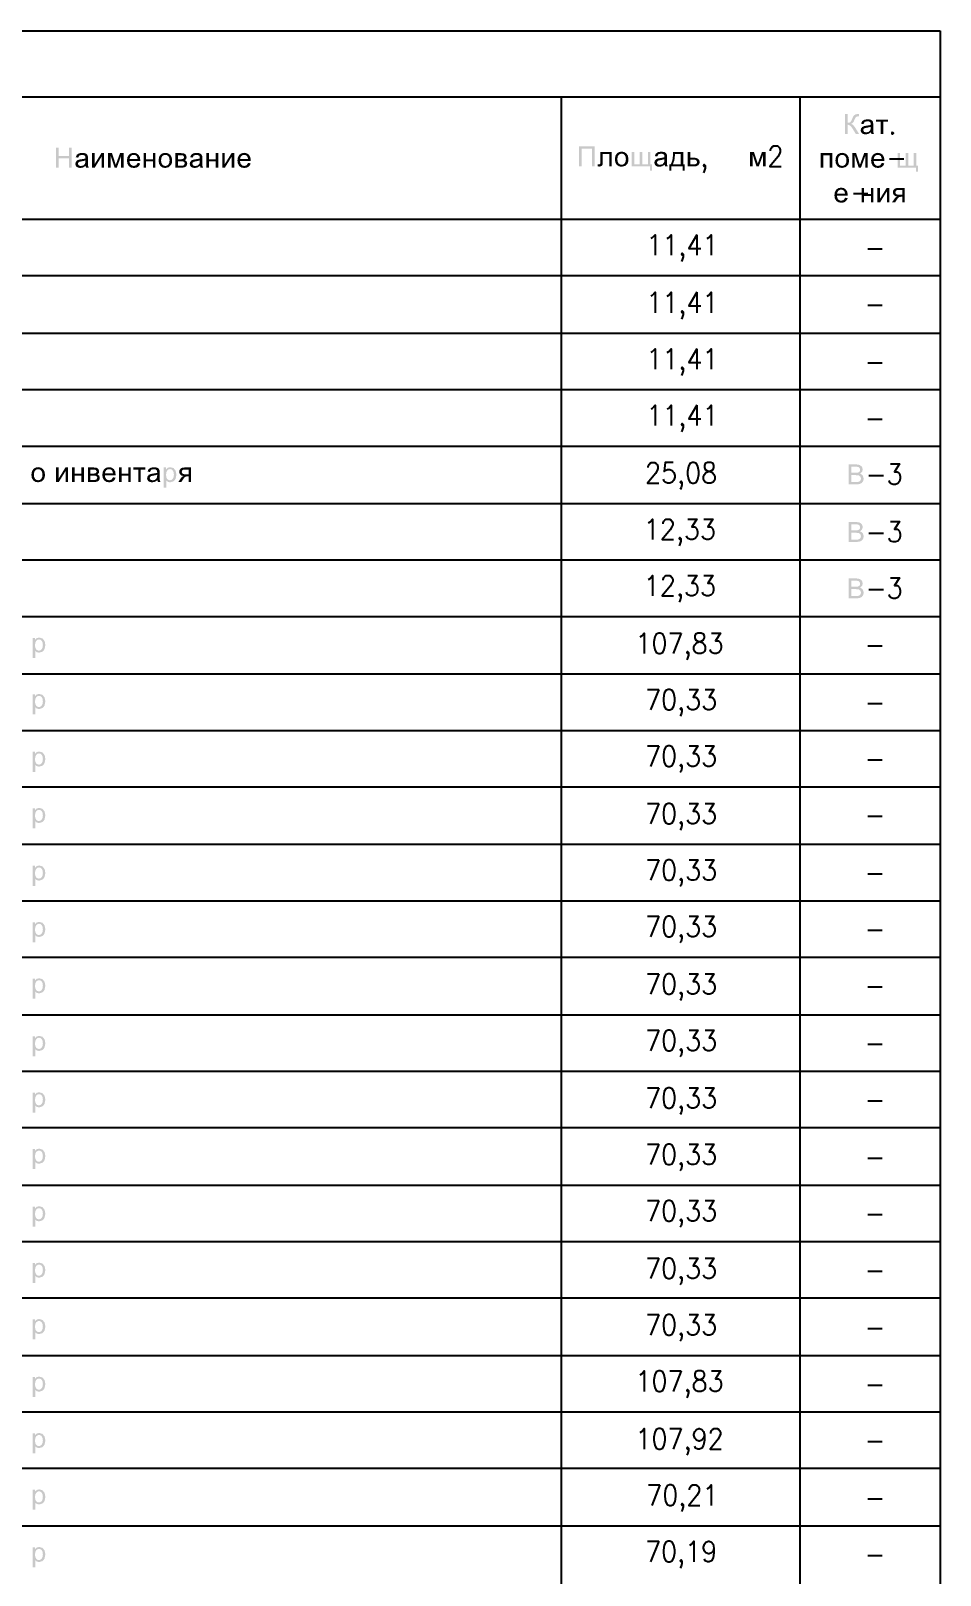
# Model space of a CAD drawing. Header units: millimetres. Extents: x 0 to 420, y 0 to 297.
# Drawn here: x 45.6 to 77.7, y 204 to 258.4 of the extents above; entities that cross this region are included whole.
import ezdxf

# ---------------------------------------------------------------- set-up
doc = ezdxf.new("R2010")
doc.units = ezdxf.units.MM
doc.layers.get('0').update_dxf_attribs({"linetype": 'CONTINUOUS'})
doc.styles.get("Standard").update_dxf_attribs({"font": 'STANDARD'})

msp = doc.modelspace()

# ---------------------------------------------------------------- hatches: boundary and pattern name
at = {"true_color": 0x0000fb}
for points in [[(74.330389, 255.511542), (74.424096, 255.511542), (74.424096, 255.201759), (74.478322, 255.20796), (74.513944, 255.226563), (74.543779, 255.2688), (74.580641, 255.346177), (74.607168, 255.405364), (74.629148, 255.444293), (74.683167, 255.492249), (74.760889, 255.512093), (74.802161, 255.511748), (74.818215, 255.51099), (74.818215, 255.429962), (74.798922, 255.430513), (74.780181, 255.431064), (74.714035, 255.409015), (74.68992, 255.375116), (74.663323, 255.316411), (74.630113, 255.243375), (74.60269, 255.203412), (74.544261, 255.16593), (74.611992, 255.124933), (74.679309, 255.039701), (74.82483, 254.804332), (74.708523, 254.804332), (74.590563, 254.996155), (74.545363, 255.063128), (74.508432, 255.105296), (74.424096, 255.135061), (74.424096, 254.804332), (74.330389, 254.804332)], [(75.420753, 255.316411), (75.836921, 255.316411), (75.836921, 255.244753), (75.672107, 255.244753), (75.672107, 254.804332), (75.586118, 254.804332), (75.586118, 255.244753), (75.420753, 255.244753)], [(46.47671, 253.618999), (46.47671, 254.326208), (46.569865, 254.326208), (46.569865, 254.035718), (46.937526, 254.035718), (46.937526, 254.326208), (47.031232, 254.326208), (47.031232, 253.618999), (46.937526, 253.618999), (46.937526, 253.952484), (46.569865, 253.952484), (46.569865, 253.618999)], [(47.752603, 254.131078), (47.839695, 254.131078), (47.839695, 253.740818), (48.080025, 254.131078), (48.173731, 254.131078), (48.173731, 253.618999), (48.08719, 253.618999), (48.08719, 254.007055), (47.846309, 253.618999), (47.752603, 253.618999)], [(48.319706, 254.131078), (48.454754, 254.131078), (48.58925, 253.721525), (48.738629, 254.131078), (48.863755, 254.131078), (48.863755, 253.618999), (48.776663, 253.618999), (48.776663, 254.031308), (48.625079, 253.618999), (48.547358, 253.618999), (48.404593, 254.051152), (48.404593, 253.618999), (48.319706, 253.618999)], [(49.5734, 254.131078), (49.660492, 254.131078), (49.660492, 253.918309), (49.900822, 253.918309), (49.900822, 254.131078), (49.987914, 254.131078), (49.987914, 253.618999), (49.900822, 253.618999), (49.900822, 253.8461), (49.660492, 253.8461), (49.660492, 253.618999), (49.5734, 253.618999)], [(51.789396, 254.131078), (51.876488, 254.131078), (51.876488, 253.918309), (52.116818, 253.918309), (52.116818, 254.131078), (52.20391, 254.131078), (52.20391, 253.618999), (52.116818, 253.618999), (52.116818, 253.8461), (51.876488, 253.8461), (51.876488, 253.618999), (51.789396, 253.618999)], [(52.346125, 254.131078), (52.433217, 254.131078), (52.433217, 253.740818), (52.673547, 254.131078), (52.767253, 254.131078), (52.767253, 253.618999), (52.680713, 253.618999), (52.680713, 254.007055), (52.439832, 253.618999), (52.346125, 253.618999)], [(64.931838, 254.368542), (65.488014, 254.368542), (65.488014, 253.661332), (65.393757, 253.661332), (65.393757, 254.284757), (65.025545, 254.284757), (65.025545, 253.661332), (64.931838, 253.661332)], [(65.688033, 254.173411), (66.091522, 254.173411), (66.091522, 253.661332), (66.004981, 253.661332), (66.004981, 254.101753), (65.775125, 254.101753), (65.775125, 253.846541), (65.77354, 253.772264), (65.769061, 253.728581), (65.737091, 253.678971), (65.662125, 253.658025), (65.592121, 253.661884), (65.592121, 253.734093), (65.630155, 253.734093), (65.66874, 253.739605), (65.684174, 253.757244), (65.68693, 253.782806), (65.688033, 253.836068)], [(66.79824, 254.173411), (66.885332, 254.173411), (66.885332, 253.73299), (67.083218, 253.73299), (67.083218, 254.173411), (67.169759, 254.173411), (67.169759, 253.73299), (67.368197, 253.73299), (67.368197, 254.173411), (67.454186, 254.173411), (67.454186, 253.73299), (67.512064, 253.73299), (67.512064, 253.516363), (67.439855, 253.516363), (67.439855, 253.661332), (66.79824, 253.661332)], [(70.976131, 254.173411), (71.111179, 254.173411), (71.245675, 253.763858), (71.395055, 254.173411), (71.520181, 254.173411), (71.520181, 253.661332), (71.433089, 253.661332), (71.433089, 254.073641), (71.281504, 253.661332), (71.203783, 253.661332), (71.061018, 254.093485), (71.061018, 253.661332), (70.976131, 253.661332)], [(73.471596, 254.131078), (73.875637, 254.131078), (73.875637, 253.618999), (73.789096, 253.618999), (73.789096, 254.05942), (73.558688, 254.05942), (73.558688, 253.618999), (73.471596, 253.618999)], [(74.582304, 254.131078), (74.717351, 254.131078), (74.851848, 253.721525), (75.001227, 254.131078), (75.126353, 254.131078), (75.126353, 253.618999), (75.039261, 253.618999), (75.039261, 254.031308), (74.887677, 253.618999), (74.809956, 253.618999), (74.667191, 254.051152), (74.667191, 253.618999), (74.582304, 253.618999)], [(76.183134, 254.131078), (76.270226, 254.131078), (76.270226, 253.690657), (76.468112, 253.690657), (76.468112, 254.131078), (76.554653, 254.131078), (76.554653, 253.690657), (76.753091, 253.690657), (76.753091, 254.131078), (76.83908, 254.131078), (76.83908, 253.690657), (76.896958, 253.690657), (76.896958, 253.474029), (76.824749, 253.474029), (76.824749, 253.618999), (76.183134, 253.618999)], [(74.910928, 252.903411), (74.99802, 252.903411), (74.99802, 252.690642), (75.23835, 252.690642), (75.23835, 252.903411), (75.325442, 252.903411), (75.325442, 252.391332), (75.23835, 252.391332), (75.23835, 252.618433), (74.99802, 252.618433), (74.99802, 252.391332), (74.910928, 252.391332)], [(75.467657, 252.903411), (75.554749, 252.903411), (75.554749, 252.513151), (75.795079, 252.903411), (75.888785, 252.903411), (75.888785, 252.391332), (75.802245, 252.391332), (75.802245, 252.779388), (75.561364, 252.391332), (75.467657, 252.391332)], [(46.484255, 243.039745), (46.571347, 243.039745), (46.571347, 242.649484), (46.811677, 243.039745), (46.905384, 243.039745), (46.905384, 242.527666), (46.818843, 242.527666), (46.818843, 242.915721), (46.577962, 242.527666), (46.484255, 242.527666)], [(47.049153, 243.039745), (47.136245, 243.039745), (47.136245, 242.826976), (47.376575, 242.826976), (47.376575, 243.039745), (47.463667, 243.039745), (47.463667, 242.527666), (47.376575, 242.527666), (47.376575, 242.754766), (47.136245, 242.754766), (47.136245, 242.527666), (47.049153, 242.527666)], [(48.703831, 243.039745), (48.790923, 243.039745), (48.790923, 242.826976), (49.031253, 242.826976), (49.031253, 243.039745), (49.118345, 243.039745), (49.118345, 242.527666), (49.031253, 242.527666), (49.031253, 242.754766), (48.790923, 242.754766), (48.790923, 242.527666), (48.703831, 242.527666)], [(49.213706, 243.039745), (49.629874, 243.039745), (49.629874, 242.968087), (49.465061, 242.968087), (49.465061, 242.527666), (49.379071, 242.527666), (49.379071, 242.968087), (49.213706, 242.968087)]]:
    msp.add_hatch(color=0, dxfattribs=at).paths.add_polyline_path(points, flags=0)
h = msp.add_hatch(color=0, dxfattribs=at)
h.paths.add_polyline_path([(75.240876, 254.867722), (75.14772, 254.809293), (75.051809, 254.792757), (74.977119, 254.803092), (74.922273, 254.834098), (74.888305, 254.880951), (74.877074, 254.93938), (74.894161, 255.007731), (74.93881, 255.057891), (75.001648, 255.086555), (75.078818, 255.099784), (75.169631, 255.113013), (75.233159, 255.129549), (75.23371, 255.152149), (75.227578, 255.19728), (75.209456, 255.227114), (75.167702, 255.248956), (75.110238, 255.256329), (75.019838, 255.234831), (74.976844, 255.158764), (74.891956, 255.170339), (74.92999, 255.258534), (75.006609, 255.309797), (75.122916, 255.327987), (75.2293, 255.312553), (75.289934, 255.273417), (75.316943, 255.214988), (75.321353, 255.13451), (75.321353, 255.018755), (75.322662, 254.920019), (75.326865, 254.865517), (75.348914, 254.804332), (75.257963, 254.804332)], flags=0)
h.paths.add_polyline_path([(75.233159, 255.061199), (75.17411, 255.043284), (75.091496, 255.028677), (75.01598, 255.011038), (74.981805, 254.982926), (74.969678, 254.941585), (74.995585, 254.883707), (75.072755, 254.860556), (75.162052, 254.882605), (75.219378, 254.942687), (75.233159, 255.029779)], flags=0)
h = msp.add_hatch(color=0, dxfattribs=at)
h.paths.add_polyline_path([(47.525872, 253.682389), (47.432717, 253.62396), (47.336805, 253.607423), (47.262116, 253.617759), (47.20727, 253.648765), (47.173301, 253.695618), (47.16207, 253.754047), (47.179158, 253.822397), (47.223806, 253.872558), (47.286645, 253.901221), (47.363815, 253.91445), (47.454627, 253.92768), (47.518155, 253.944216), (47.518706, 253.966816), (47.512574, 254.011947), (47.494453, 254.041781), (47.452698, 254.063623), (47.395234, 254.070996), (47.304835, 254.049498), (47.26184, 253.97343), (47.176953, 253.985006), (47.214987, 254.0732), (47.291606, 254.124463), (47.407912, 254.142653), (47.514297, 254.127219), (47.57493, 254.088083), (47.60194, 254.029654), (47.60635, 253.949177), (47.60635, 253.833422), (47.607659, 253.734685), (47.611862, 253.680184), (47.63391, 253.618999), (47.54296, 253.618999)], flags=0)
h.paths.add_polyline_path([(47.518155, 253.875865), (47.459106, 253.857951), (47.376493, 253.843344), (47.300976, 253.825705), (47.266801, 253.797593), (47.254674, 253.756252), (47.280581, 253.698374), (47.357751, 253.675223), (47.447048, 253.697272), (47.504375, 253.757354), (47.518155, 253.844446)], flags=0)
h = msp.add_hatch(color=0, dxfattribs=at)
h.paths.add_polyline_path([(49.362104, 253.783812), (49.451952, 253.772788), (49.421635, 253.70299), (49.373128, 253.650969), (49.307671, 253.618241), (49.226505, 253.607423), (49.125908, 253.624511), (49.048462, 253.676325), (48.999128, 253.759559), (48.982867, 253.870904), (48.999404, 253.985419), (49.049013, 254.070996), (49.125426, 254.124601), (49.222095, 254.142653), (49.315181, 254.125015), (49.389664, 254.072649), (49.438309, 253.988727), (49.454708, 253.875865), (49.454157, 253.852714), (49.072164, 253.852714), (49.086634, 253.7783), (49.12012, 253.72373), (49.168214, 253.690244), (49.227056, 253.679081), (49.308636, 253.703886)], flags=0)
h.paths.add_polyline_path([(49.077125, 253.924372), (49.363206, 253.924372), (49.330684, 254.021386), (49.28266, 254.058869), (49.222646, 254.071547), (49.167731, 254.061349), (49.122325, 254.031308), (49.090423, 253.984661)], flags=0)
h = msp.add_hatch(color=0, dxfattribs=at)
h.paths.add_polyline_path([(50.098159, 253.875314), (50.117727, 253.998993), (50.176982, 254.085878), (50.250225, 254.128322), (50.337937, 254.142653), (50.433918, 254.12529), (50.510468, 254.0732), (50.560835, 253.990863), (50.577716, 253.88248), (50.570274, 253.793734), (50.54795, 253.726486), (50.461961, 253.638843), (50.337937, 253.607423), (50.240786, 253.624511), (50.164304, 253.676325), (50.114695, 253.760317)], flags=0)
h.paths.add_polyline_path([(50.186904, 253.875314), (50.197653, 253.788842), (50.229899, 253.727588), (50.278337, 253.691139), (50.337937, 253.679081), (50.397055, 253.691208), (50.445424, 253.72814), (50.47767, 253.790082), (50.488419, 253.87807), (50.47767, 253.961166), (50.445424, 254.021937), (50.397055, 254.058662), (50.337937, 254.070996), (50.278337, 254.058662), (50.229899, 254.021937), (50.197653, 253.960821)], flags=0)
h = msp.add_hatch(color=0, dxfattribs=at)
h.paths.add_polyline_path([(50.691999, 254.131078), (50.89209, 254.131078), (50.956237, 254.127908), (51.001782, 254.118951), (51.063518, 254.073752), (51.089425, 253.995479), (51.073991, 253.930987), (51.028791, 253.885787), (51.088322, 253.840588), (51.112576, 253.762315), (51.096935, 253.698787), (51.06021, 253.654277), (51.002333, 253.62775), (50.922958, 253.618999), (50.691999, 253.618999)], flags=0)
h.paths.add_polyline_path([(50.779091, 253.915553), (50.871695, 253.915553), (50.947211, 253.921065), (50.984694, 253.944767), (51.00123, 253.987211), (50.972567, 254.043435), (50.933638, 254.055355), (50.874451, 254.05942), (50.779091, 254.05942)], flags=0)
h.paths.add_polyline_path([(50.779091, 253.690657), (50.893192, 253.690657), (50.955273, 253.69486), (50.994616, 253.707745), (51.023279, 253.766725), (51.007294, 253.811924), (50.965953, 253.838934), (50.883822, 253.844446), (50.779091, 253.844446)], flags=0)
h = msp.add_hatch(color=0, dxfattribs=at)
h.paths.add_polyline_path([(51.562114, 253.682389), (51.468959, 253.62396), (51.373047, 253.607423), (51.298358, 253.617759), (51.243512, 253.648765), (51.209543, 253.695618), (51.198312, 253.754047), (51.2154, 253.822397), (51.260048, 253.872558), (51.322887, 253.901221), (51.400057, 253.91445), (51.49087, 253.92768), (51.554397, 253.944216), (51.554948, 253.966816), (51.548816, 254.011947), (51.530695, 254.041781), (51.48894, 254.063623), (51.431476, 254.070996), (51.341077, 254.049498), (51.298082, 253.97343), (51.213195, 253.985006), (51.251229, 254.0732), (51.327848, 254.124463), (51.444154, 254.142653), (51.550539, 254.127219), (51.611172, 254.088083), (51.638182, 254.029654), (51.642592, 253.949177), (51.642592, 253.833422), (51.643901, 253.734685), (51.648104, 253.680184), (51.670152, 253.618999), (51.579202, 253.618999)], flags=0)
h.paths.add_polyline_path([(51.554397, 253.875865), (51.495348, 253.857951), (51.412735, 253.843344), (51.337218, 253.825705), (51.303043, 253.797593), (51.290916, 253.756252), (51.316823, 253.698374), (51.393994, 253.675223), (51.48329, 253.697272), (51.540617, 253.757354), (51.554397, 253.844446)], flags=0)
h = msp.add_hatch(color=0, dxfattribs=at)
h.paths.add_polyline_path([(53.261045, 253.783812), (53.350893, 253.772788), (53.320576, 253.70299), (53.272069, 253.650969), (53.206612, 253.618241), (53.125446, 253.607423), (53.024849, 253.624511), (52.947403, 253.676325), (52.89807, 253.759559), (52.881809, 253.870904), (52.898345, 253.985419), (52.947955, 254.070996), (53.024367, 254.124601), (53.121036, 254.142653), (53.214123, 254.125015), (53.288606, 254.072649), (53.33725, 253.988727), (53.353649, 253.875865), (53.353098, 253.852714), (52.971106, 253.852714), (52.985575, 253.7783), (53.019061, 253.72373), (53.067155, 253.690244), (53.125997, 253.679081), (53.207577, 253.703886)], flags=0)
h.paths.add_polyline_path([(52.976067, 253.924372), (53.262147, 253.924372), (53.229626, 254.021386), (53.181601, 254.058869), (53.121587, 254.071547), (53.066673, 254.061349), (53.021266, 254.031308), (52.989365, 253.984661)], flags=0)
h = msp.add_hatch(color=0, dxfattribs=at)
h.paths.add_polyline_path([(66.202195, 253.917647), (66.221763, 254.041326), (66.281019, 254.128212), (66.354262, 254.170655), (66.441974, 254.184987), (66.537954, 254.167624), (66.614504, 254.115534), (66.664871, 254.033196), (66.681752, 253.924813), (66.674311, 253.836068), (66.651987, 253.768819), (66.565997, 253.681176), (66.441974, 253.649757), (66.344822, 253.666844), (66.268341, 253.718659), (66.218732, 253.80265)], flags=0)
h.paths.add_polyline_path([(66.290941, 253.917647), (66.301689, 253.831176), (66.333936, 253.769922), (66.382374, 253.733473), (66.441974, 253.721415), (66.501092, 253.733542), (66.549461, 253.770473), (66.581707, 253.832416), (66.592455, 253.920403), (66.581707, 254.003499), (66.549461, 254.064271), (66.501092, 254.100995), (66.441974, 254.113329), (66.382374, 254.100995), (66.333936, 254.064271), (66.301689, 254.003155)], flags=0)
h = msp.add_hatch(color=0, dxfattribs=at)
h.paths.add_polyline_path([(67.960944, 253.724722), (67.867788, 253.666293), (67.771877, 253.649757), (67.697187, 253.660092), (67.642341, 253.691098), (67.608373, 253.737951), (67.597142, 253.79638), (67.614229, 253.864731), (67.658878, 253.914891), (67.721716, 253.943555), (67.798887, 253.956784), (67.889699, 253.970013), (67.953227, 253.986549), (67.953778, 254.009149), (67.947646, 254.05428), (67.929525, 254.084114), (67.88777, 254.105956), (67.830306, 254.113329), (67.739906, 254.091831), (67.696912, 254.015764), (67.612025, 254.027339), (67.650058, 254.115534), (67.726677, 254.166797), (67.842984, 254.184987), (67.949368, 254.169553), (68.010002, 254.130417), (68.037012, 254.071988), (68.041421, 253.99151), (68.041421, 253.875755), (68.04273, 253.777019), (68.046933, 253.722517), (68.068982, 253.661332), (67.978031, 253.661332)], flags=0)
h.paths.add_polyline_path([(67.953227, 253.918199), (67.894178, 253.900284), (67.811564, 253.885677), (67.736048, 253.868038), (67.701873, 253.839926), (67.689746, 253.798585), (67.715653, 253.740707), (67.792823, 253.717556), (67.88212, 253.739605), (67.939446, 253.799687), (67.953227, 253.886779)], flags=0)
h = msp.add_hatch(color=0, dxfattribs=at)
h.paths.add_polyline_path([(68.256025, 254.173411), (68.613213, 254.173411), (68.613213, 253.73299), (68.668885, 253.73299), (68.668885, 253.516363), (68.597227, 253.516363), (68.597227, 253.661332), (68.194289, 253.661332), (68.194289, 253.516363), (68.122631, 253.516363), (68.122631, 253.73299), (68.168382, 253.73299), (68.207966, 253.807), (68.235768, 253.905038), (68.251788, 254.027158)], flags=0)
h.paths.add_polyline_path([(68.328786, 254.101753), (68.304463, 253.884712), (68.251615, 253.73299), (68.526672, 253.73299), (68.526672, 254.101753)], flags=0)
h = msp.add_hatch(color=0, dxfattribs=at)
h.paths.add_polyline_path([(68.775149, 254.173411), (68.861689, 254.173411), (68.861689, 253.97332), (68.971932, 253.97332), (69.067017, 253.962709), (69.137297, 253.931428), (69.180981, 253.881956), (69.195726, 253.816775), (69.183461, 253.756899), (69.147219, 253.706532), (69.083967, 253.672563), (68.991776, 253.661332), (68.775149, 253.661332)], flags=0)
h.paths.add_polyline_path([(68.861689, 253.73299), (68.95264, 253.73299), (69.023402, 253.737951), (69.0706, 253.752834), (69.096921, 253.778741), (69.105878, 253.816224), (69.079419, 253.875204), (69.037527, 253.895048), (68.964215, 253.901662), (68.861689, 253.901662)], flags=0)
h = msp.add_hatch(color=0, dxfattribs=at)
h.paths.add_polyline_path([(73.986259, 253.875314), (74.005827, 253.998993), (74.065082, 254.085878), (74.138325, 254.128322), (74.226037, 254.142653), (74.322018, 254.12529), (74.398568, 254.0732), (74.448935, 253.990863), (74.465816, 253.88248), (74.458375, 253.793734), (74.43605, 253.726486), (74.350061, 253.638843), (74.226037, 253.607423), (74.128886, 253.624511), (74.052405, 253.676325), (74.002795, 253.760317)], flags=0)
h.paths.add_polyline_path([(74.075004, 253.875314), (74.085753, 253.788842), (74.117999, 253.727588), (74.166437, 253.691139), (74.226037, 253.679081), (74.285155, 253.691208), (74.333524, 253.72814), (74.36577, 253.790082), (74.376519, 253.87807), (74.36577, 253.961166), (74.333524, 254.021937), (74.285155, 254.058662), (74.226037, 254.070996), (74.166437, 254.058662), (74.117999, 254.021937), (74.085753, 253.960821)], flags=0)
h = msp.add_hatch(color=0, dxfattribs=at)
h.paths.add_polyline_path([(75.624701, 253.783812), (75.714549, 253.772788), (75.684233, 253.70299), (75.635726, 253.650969), (75.570269, 253.618241), (75.489102, 253.607423), (75.388506, 253.624511), (75.31106, 253.676325), (75.261726, 253.759559), (75.245465, 253.870904), (75.262002, 253.985419), (75.311611, 254.070996), (75.388023, 254.124601), (75.484693, 254.142653), (75.577779, 254.125015), (75.652262, 254.072649), (75.700907, 253.988727), (75.717306, 253.875865), (75.716754, 253.852714), (75.334762, 253.852714), (75.349232, 253.7783), (75.382718, 253.72373), (75.430811, 253.690244), (75.489654, 253.679081), (75.571234, 253.703886)], flags=0)
h.paths.add_polyline_path([(75.339723, 253.924372), (75.625804, 253.924372), (75.593282, 254.021386), (75.545257, 254.058869), (75.485244, 254.071547), (75.430329, 254.061349), (75.384923, 254.031308), (75.353021, 253.984661)], flags=0)
h = msp.add_hatch(color=0, dxfattribs=at)
h.paths.add_polyline_path([(74.329618, 252.556146), (74.419466, 252.545121), (74.389149, 252.475324), (74.340642, 252.423303), (74.275185, 252.390574), (74.194019, 252.379757), (74.093422, 252.396844), (74.015976, 252.448659), (73.966642, 252.531892), (73.950382, 252.643238), (73.966918, 252.757753), (74.016527, 252.843329), (74.09294, 252.896935), (74.189609, 252.914987), (74.282696, 252.897348), (74.357178, 252.844982), (74.405823, 252.76106), (74.422222, 252.648199), (74.421671, 252.625048), (74.039678, 252.625048), (74.054148, 252.550634), (74.087634, 252.496063), (74.135728, 252.462577), (74.19457, 252.451415), (74.27615, 252.476219)], flags=0)
h.paths.add_polyline_path([(74.044639, 252.696706), (74.33072, 252.696706), (74.298198, 252.793719), (74.250174, 252.831202), (74.19016, 252.84388), (74.135245, 252.833683), (74.089839, 252.803641), (74.057937, 252.756995)], flags=0)
h = msp.add_hatch(color=0, dxfattribs=at)
h.paths.add_polyline_path([(76.435494, 252.903411), (76.435494, 252.391332), (76.348953, 252.391332), (76.348953, 252.590872), (76.298792, 252.590872), (76.230441, 252.578746), (76.203087, 252.55401), (76.165398, 252.503229), (76.08933, 252.391332), (75.981843, 252.391332), (76.07555, 252.529136), (76.118269, 252.578608), (76.160988, 252.600794), (76.096152, 252.619053), (76.050745, 252.654262), (76.023736, 252.70084), (76.014916, 252.754032), (76.026561, 252.814252), (76.06177, 252.86207), (76.119096, 252.893076), (76.19792, 252.903411)], flags=0)
h.paths.add_polyline_path([(76.348953, 252.831753), (76.225481, 252.831753), (76.161471, 252.825621), (76.125159, 252.8075), (76.103111, 252.751276), (76.111379, 252.711451), (76.136184, 252.684028), (76.181797, 252.667905), (76.253041, 252.66253), (76.348953, 252.66253)], flags=0)
h = msp.add_hatch(color=0, dxfattribs=at)
h.paths.add_polyline_path([(45.610307, 242.783981), (45.629875, 242.90766), (45.689131, 242.994545), (45.762374, 243.036989), (45.850086, 243.05132), (45.946066, 243.033957), (46.022616, 242.981867), (46.072983, 242.899529), (46.089864, 242.791147), (46.082423, 242.702401), (46.060099, 242.635153), (45.974109, 242.547509), (45.850086, 242.51609), (45.752934, 242.533178), (45.676453, 242.584992), (45.626844, 242.668984)], flags=0)
h.paths.add_polyline_path([(45.699053, 242.783981), (45.709801, 242.697509), (45.742048, 242.636255), (45.790486, 242.599806), (45.850086, 242.587748), (45.909204, 242.599875), (45.957573, 242.636806), (45.989819, 242.698749), (46.000568, 242.786737), (45.989819, 242.869833), (45.957573, 242.930604), (45.909204, 242.967329), (45.850086, 242.979662), (45.790486, 242.967329), (45.742048, 242.930604), (45.709801, 242.869488)], flags=0)
h = msp.add_hatch(color=0, dxfattribs=at)
h.paths.add_polyline_path([(47.606433, 243.039745), (47.806525, 243.039745), (47.870672, 243.036575), (47.916216, 243.027618), (47.977952, 242.982418), (48.00386, 242.904146), (47.988426, 242.839654), (47.943226, 242.794454), (48.002757, 242.749254), (48.027011, 242.670982), (48.01137, 242.607454), (47.974645, 242.562943), (47.916768, 242.536416), (47.837393, 242.527666), (47.606433, 242.527666)], flags=0)
h.paths.add_polyline_path([(47.693525, 242.82422), (47.78613, 242.82422), (47.861646, 242.829732), (47.899129, 242.853434), (47.915665, 242.895878), (47.887002, 242.952101), (47.848072, 242.964021), (47.788886, 242.968087), (47.693525, 242.968087)], flags=0)
h.paths.add_polyline_path([(47.693525, 242.599324), (47.807627, 242.599324), (47.869708, 242.603527), (47.909051, 242.616411), (47.937714, 242.675391), (47.921729, 242.720591), (47.880387, 242.747601), (47.798256, 242.753113), (47.693525, 242.753113)], flags=0)
h = msp.add_hatch(color=0, dxfattribs=at)
h.paths.add_polyline_path([(48.492534, 242.692479), (48.582382, 242.681455), (48.552066, 242.611657), (48.503559, 242.559636), (48.438102, 242.526908), (48.356935, 242.51609), (48.256339, 242.533178), (48.178893, 242.584992), (48.129559, 242.668226), (48.113298, 242.779571), (48.129835, 242.894086), (48.179444, 242.979662), (48.255856, 243.033268), (48.352526, 243.05132), (48.445612, 243.033681), (48.520095, 242.981316), (48.56874, 242.897393), (48.585138, 242.784532), (48.584587, 242.761381), (48.202595, 242.761381), (48.217064, 242.686967), (48.250551, 242.632397), (48.298644, 242.59891), (48.357487, 242.587748), (48.439066, 242.612553)], flags=0)
h.paths.add_polyline_path([(48.207556, 242.833039), (48.493637, 242.833039), (48.461115, 242.930053), (48.41309, 242.967535), (48.353077, 242.980213), (48.298162, 242.970016), (48.252756, 242.939975), (48.220854, 242.893328)], flags=0)
h = msp.add_hatch(color=0, dxfattribs=at)
h.paths.add_polyline_path([(50.057528, 242.591055), (49.964373, 242.532627), (49.868461, 242.51609), (49.793772, 242.526425), (49.738926, 242.557431), (49.704957, 242.604285), (49.693726, 242.662713), (49.710814, 242.731064), (49.755462, 242.781225), (49.818301, 242.809888), (49.895471, 242.823117), (49.986284, 242.836346), (50.049811, 242.852883), (50.050363, 242.875483), (50.04423, 242.920613), (50.026109, 242.950448), (49.984355, 242.97229), (49.92689, 242.979662), (49.836491, 242.958165), (49.793496, 242.882097), (49.708609, 242.893673), (49.746643, 242.981867), (49.823262, 243.03313), (49.939568, 243.05132), (50.045953, 243.035886), (50.106586, 242.99675), (50.133596, 242.938321), (50.138006, 242.857844), (50.138006, 242.742088), (50.139315, 242.643352), (50.143518, 242.588851), (50.165567, 242.527666), (50.074616, 242.527666)], flags=0)
h.paths.add_polyline_path([(50.049811, 242.784532), (49.990762, 242.766618), (49.908149, 242.75201), (49.832632, 242.734371), (49.798457, 242.706259), (49.78633, 242.664918), (49.812238, 242.607041), (49.889408, 242.58389), (49.978705, 242.605938), (50.036031, 242.666021), (50.049811, 242.753113)], flags=0)
h = msp.add_hatch(color=0, dxfattribs=at)
h.paths.add_polyline_path([(50.284259, 242.331433), (50.284259, 243.039745), (50.363634, 243.039745), (50.363634, 242.973599), (50.426473, 243.031476), (50.511911, 243.05132), (50.627666, 243.017696), (50.703183, 242.922336), (50.72909, 242.787839), (50.700978, 242.646177), (50.66632, 242.590504), (50.618847, 242.549714), (50.505848, 242.51609), (50.427575, 242.53428), (50.371351, 242.580582), (50.371351, 242.331433)], flags=0)
h.paths.add_polyline_path([(50.363083, 242.780674), (50.373005, 242.694615), (50.40277, 242.634601), (50.446936, 242.599393), (50.499784, 242.587748), (50.553528, 242.599806), (50.599003, 242.636255), (50.630009, 242.69868), (50.640344, 242.788391), (50.630147, 242.873622), (50.600105, 242.934463), (50.555801, 242.971187), (50.503643, 242.983521), (50.451484, 242.970429), (50.405526, 242.931706), (50.373556, 242.867972)], flags=0)
h = msp.add_hatch(color=0, dxfattribs=at)
h.paths.add_polyline_path([(51.249067, 243.039745), (51.249067, 242.527666), (51.162526, 242.527666), (51.162526, 242.727206), (51.112365, 242.727206), (51.044015, 242.715079), (51.016661, 242.690343), (50.978971, 242.639562), (50.902904, 242.527666), (50.795417, 242.527666), (50.889123, 242.66547), (50.931842, 242.714941), (50.974562, 242.737128), (50.909725, 242.755387), (50.864319, 242.790595), (50.837309, 242.837173), (50.82849, 242.890365), (50.840134, 242.950586), (50.875343, 242.998404), (50.932669, 243.029409), (51.011493, 243.039745)], flags=0)
h.paths.add_polyline_path([(51.162526, 242.968087), (51.039054, 242.968087), (50.975044, 242.961954), (50.938733, 242.943833), (50.916684, 242.887609), (50.924952, 242.847784), (50.949757, 242.820361), (50.99537, 242.804238), (51.066615, 242.798864), (51.162526, 242.798864)], flags=0)
h = msp.add_hatch(color=0, dxfattribs=at)
h.paths.add_polyline_path([(74.451877, 242.442999), (74.451877, 243.150208), (74.717563, 243.150208), (74.847099, 243.128711), (74.923718, 243.062565), (74.95183, 242.96941), (74.927025, 242.88342), (74.852611, 242.819479), (74.909386, 242.793434), (74.951278, 242.754987), (74.986005, 242.648051), (74.965059, 242.555447), (74.913244, 242.489852), (74.835523, 242.454575), (74.721422, 242.442999)], flags=0)
h.paths.add_polyline_path([(74.545584, 242.853103), (74.69827, 242.853103), (74.787567, 242.861371), (74.841586, 242.896098), (74.859777, 242.958385), (74.842689, 243.020121), (74.794182, 243.056502), (74.751601, 243.063943), (74.686695, 243.066424), (74.545584, 243.066424)], flags=0)
h.paths.add_polyline_path([(74.545584, 242.526233), (74.721422, 242.526233), (74.785362, 242.530091), (74.839382, 242.548832), (74.874659, 242.58852), (74.888991, 242.648051), (74.868596, 242.716953), (74.812372, 242.757743), (74.709295, 242.769318), (74.545584, 242.769318)], flags=0)
h = msp.add_hatch(color=0, dxfattribs=at)
h.paths.add_polyline_path([(74.451877, 240.410999), (74.451877, 241.118208), (74.717563, 241.118208), (74.847099, 241.096711), (74.923718, 241.030565), (74.95183, 240.93741), (74.927025, 240.85142), (74.852611, 240.787479), (74.909386, 240.761434), (74.951278, 240.722987), (74.986005, 240.616051), (74.965059, 240.523447), (74.913244, 240.457852), (74.835523, 240.422575), (74.721422, 240.410999)], flags=0)
h.paths.add_polyline_path([(74.545584, 240.821103), (74.69827, 240.821103), (74.787567, 240.829371), (74.841586, 240.864098), (74.859777, 240.926385), (74.842689, 240.988121), (74.794182, 241.024502), (74.751601, 241.031943), (74.686695, 241.034424), (74.545584, 241.034424)], flags=0)
h.paths.add_polyline_path([(74.545584, 240.494233), (74.721422, 240.494233), (74.785362, 240.498091), (74.839382, 240.516832), (74.874659, 240.55652), (74.888991, 240.616051), (74.868596, 240.684953), (74.812372, 240.725743), (74.709295, 240.737318), (74.545584, 240.737318)], flags=0)
h = msp.add_hatch(color=0, dxfattribs=at)
h.paths.add_polyline_path([(74.451877, 238.421332), (74.451877, 239.128542), (74.717563, 239.128542), (74.847099, 239.107044), (74.923718, 239.040898), (74.95183, 238.947743), (74.927025, 238.861753), (74.852611, 238.797812), (74.909386, 238.771767), (74.951278, 238.73332), (74.986005, 238.626384), (74.965059, 238.53378), (74.913244, 238.468186), (74.835523, 238.432908), (74.721422, 238.421332)], flags=0)
h.paths.add_polyline_path([(74.545584, 238.831437), (74.69827, 238.831437), (74.787567, 238.839705), (74.841586, 238.874431), (74.859777, 238.936719), (74.842689, 238.998455), (74.794182, 239.034835), (74.751601, 239.042276), (74.686695, 239.044757), (74.545584, 239.044757)], flags=0)
h.paths.add_polyline_path([(74.545584, 238.504566), (74.721422, 238.504566), (74.785362, 238.508424), (74.839382, 238.527166), (74.874659, 238.566853), (74.888991, 238.626384), (74.868596, 238.695286), (74.812372, 238.736076), (74.709295, 238.747652), (74.545584, 238.747652)], flags=0)
h = msp.add_hatch(color=0, dxfattribs=at)
h.paths.add_polyline_path([(45.65944, 236.3201), (45.65944, 237.028411), (45.738815, 237.028411), (45.738815, 236.962266), (45.801654, 237.020143), (45.887092, 237.039987), (46.002847, 237.006363), (46.078364, 236.911003), (46.104271, 236.776506), (46.076159, 236.634844), (46.041501, 236.579171), (45.994028, 236.538381), (45.881029, 236.504757), (45.802756, 236.522947), (45.746532, 236.569249), (45.746532, 236.3201)], flags=0)
h.paths.add_polyline_path([(45.738264, 236.76934), (45.748186, 236.683282), (45.777951, 236.623268), (45.822118, 236.588059), (45.874965, 236.576415), (45.928709, 236.588473), (45.974184, 236.624922), (46.00519, 236.687347), (46.015525, 236.777057), (46.005328, 236.862289), (45.975287, 236.923129), (45.930983, 236.959854), (45.878824, 236.972187), (45.826665, 236.959096), (45.780708, 236.920373), (45.748737, 236.856639)], flags=0)
h = msp.add_hatch(color=0, dxfattribs=at)
h.paths.add_polyline_path([(45.65944, 234.330433), (45.65944, 235.038745), (45.738815, 235.038745), (45.738815, 234.972599), (45.801654, 235.030476), (45.887092, 235.05032), (46.002847, 235.016696), (46.078364, 234.921336), (46.104271, 234.786839), (46.076159, 234.645177), (46.041501, 234.589504), (45.994028, 234.548714), (45.881029, 234.51509), (45.802756, 234.53328), (45.746532, 234.579582), (45.746532, 234.330433)], flags=0)
h.paths.add_polyline_path([(45.738264, 234.779674), (45.748186, 234.693615), (45.777951, 234.633601), (45.822118, 234.598393), (45.874965, 234.586748), (45.928709, 234.598806), (45.974184, 234.635255), (46.00519, 234.69768), (46.015525, 234.787391), (46.005328, 234.872622), (45.975287, 234.933463), (45.930983, 234.970187), (45.878824, 234.982521), (45.826665, 234.969429), (45.780708, 234.930707), (45.748737, 234.866972)], flags=0)
h = msp.add_hatch(color=0, dxfattribs=at)
h.paths.add_polyline_path([(45.65944, 232.298433), (45.65944, 233.006745), (45.738815, 233.006745), (45.738815, 232.940599), (45.801654, 232.998477), (45.887092, 233.01832), (46.002847, 232.984696), (46.078364, 232.889336), (46.104271, 232.754839), (46.076159, 232.613177), (46.041501, 232.557504), (45.994028, 232.516714), (45.881029, 232.48309), (45.802756, 232.50128), (45.746532, 232.547582), (45.746532, 232.298433)], flags=0)
h.paths.add_polyline_path([(45.738264, 232.747674), (45.748186, 232.661615), (45.777951, 232.601602), (45.822118, 232.566393), (45.874965, 232.554748), (45.928709, 232.566806), (45.974184, 232.603255), (46.00519, 232.66568), (46.015525, 232.755391), (46.005328, 232.840622), (45.975287, 232.901463), (45.930983, 232.938187), (45.878824, 232.950521), (45.826665, 232.937429), (45.780708, 232.898707), (45.748737, 232.834972)], flags=0)
h = msp.add_hatch(color=0, dxfattribs=at)
h.paths.add_polyline_path([(45.65944, 230.308766), (45.65944, 231.017078), (45.738815, 231.017078), (45.738815, 230.950932), (45.801654, 231.00881), (45.887092, 231.028654), (46.002847, 230.995029), (46.078364, 230.899669), (46.104271, 230.765173), (46.076159, 230.62351), (46.041501, 230.567838), (45.994028, 230.527048), (45.881029, 230.493424), (45.802756, 230.511614), (45.746532, 230.557916), (45.746532, 230.308766)], flags=0)
h.paths.add_polyline_path([(45.738264, 230.758007), (45.748186, 230.671948), (45.777951, 230.611935), (45.822118, 230.576726), (45.874965, 230.565082), (45.928709, 230.577139), (45.974184, 230.613588), (46.00519, 230.676014), (46.015525, 230.765724), (46.005328, 230.850956), (45.975287, 230.911796), (45.930983, 230.948521), (45.878824, 230.960854), (45.826665, 230.947763), (45.780708, 230.90904), (45.748737, 230.845306)], flags=0)
h = msp.add_hatch(color=0, dxfattribs=at)
h.paths.add_polyline_path([(45.65944, 228.276766), (45.65944, 228.985078), (45.738815, 228.985078), (45.738815, 228.918932), (45.801654, 228.97681), (45.887092, 228.996654), (46.002847, 228.963029), (46.078364, 228.867669), (46.104271, 228.733173), (46.076159, 228.59151), (46.041501, 228.535838), (45.994028, 228.495048), (45.881029, 228.461424), (45.802756, 228.479614), (45.746532, 228.525916), (45.746532, 228.276766)], flags=0)
h.paths.add_polyline_path([(45.738264, 228.726007), (45.748186, 228.639948), (45.777951, 228.579935), (45.822118, 228.544726), (45.874965, 228.533082), (45.928709, 228.545139), (45.974184, 228.581588), (46.00519, 228.644014), (46.015525, 228.733724), (46.005328, 228.818956), (45.975287, 228.879796), (45.930983, 228.916521), (45.878824, 228.928854), (45.826665, 228.915763), (45.780708, 228.87704), (45.748737, 228.813306)], flags=0)
h = msp.add_hatch(color=0, dxfattribs=at)
h.paths.add_polyline_path([(45.65944, 226.2871), (45.65944, 226.995411), (45.738815, 226.995411), (45.738815, 226.929266), (45.801654, 226.987143), (45.887092, 227.006987), (46.002847, 226.973363), (46.078364, 226.878003), (46.104271, 226.743506), (46.076159, 226.601844), (46.041501, 226.546171), (45.994028, 226.505381), (45.881029, 226.471757), (45.802756, 226.489947), (45.746532, 226.536249), (45.746532, 226.2871)], flags=0)
h.paths.add_polyline_path([(45.738264, 226.73634), (45.748186, 226.650282), (45.777951, 226.590268), (45.822118, 226.555059), (45.874965, 226.543415), (45.928709, 226.555473), (45.974184, 226.591922), (46.00519, 226.654347), (46.015525, 226.744057), (46.005328, 226.829289), (45.975287, 226.890129), (45.930983, 226.926854), (45.878824, 226.939187), (45.826665, 226.926096), (45.780708, 226.887373), (45.748737, 226.823639)], flags=0)
h = msp.add_hatch(color=0, dxfattribs=at)
h.paths.add_polyline_path([(45.65944, 224.297433), (45.65944, 225.005745), (45.738815, 225.005745), (45.738815, 224.939599), (45.801654, 224.997477), (45.887092, 225.01732), (46.002847, 224.983696), (46.078364, 224.888336), (46.104271, 224.753839), (46.076159, 224.612177), (46.041501, 224.556504), (45.994028, 224.515714), (45.881029, 224.48209), (45.802756, 224.50028), (45.746532, 224.546582), (45.746532, 224.297433)], flags=0)
h.paths.add_polyline_path([(45.738264, 224.746674), (45.748186, 224.660615), (45.777951, 224.600602), (45.822118, 224.565393), (45.874965, 224.553748), (45.928709, 224.565806), (45.974184, 224.602255), (46.00519, 224.66468), (46.015525, 224.754391), (46.005328, 224.839622), (45.975287, 224.900463), (45.930983, 224.937187), (45.878824, 224.949521), (45.826665, 224.936429), (45.780708, 224.897707), (45.748737, 224.833972)], flags=0)
h = msp.add_hatch(color=0, dxfattribs=at)
h.paths.add_polyline_path([(45.65944, 222.265433), (45.65944, 222.973745), (45.738815, 222.973745), (45.738815, 222.907599), (45.801654, 222.965477), (45.887092, 222.98532), (46.002847, 222.951696), (46.078364, 222.856336), (46.104271, 222.721839), (46.076159, 222.580177), (46.041501, 222.524504), (45.994028, 222.483714), (45.881029, 222.45009), (45.802756, 222.46828), (45.746532, 222.514582), (45.746532, 222.265433)], flags=0)
h.paths.add_polyline_path([(45.738264, 222.714674), (45.748186, 222.628615), (45.777951, 222.568602), (45.822118, 222.533393), (45.874965, 222.521748), (45.928709, 222.533806), (45.974184, 222.570255), (46.00519, 222.63268), (46.015525, 222.722391), (46.005328, 222.807622), (45.975287, 222.868463), (45.930983, 222.905187), (45.878824, 222.917521), (45.826665, 222.904429), (45.780708, 222.865707), (45.748737, 222.801972)], flags=0)
h = msp.add_hatch(color=0, dxfattribs=at)
h.paths.add_polyline_path([(45.65944, 220.275766), (45.65944, 220.984078), (45.738815, 220.984078), (45.738815, 220.917932), (45.801654, 220.97581), (45.887092, 220.995654), (46.002847, 220.96203), (46.078364, 220.866669), (46.104271, 220.732173), (46.076159, 220.59051), (46.041501, 220.534838), (45.994028, 220.494048), (45.881029, 220.460424), (45.802756, 220.478614), (45.746532, 220.524916), (45.746532, 220.275766)], flags=0)
h.paths.add_polyline_path([(45.738264, 220.725007), (45.748186, 220.638948), (45.777951, 220.578935), (45.822118, 220.543726), (45.874965, 220.532082), (45.928709, 220.544139), (45.974184, 220.580589), (46.00519, 220.643014), (46.015525, 220.732724), (46.005328, 220.817956), (45.975287, 220.878796), (45.930983, 220.915521), (45.878824, 220.927854), (45.826665, 220.914763), (45.780708, 220.87604), (45.748737, 220.812306)], flags=0)
h = msp.add_hatch(color=0, dxfattribs=at)
h.paths.add_polyline_path([(45.65944, 218.2861), (45.65944, 218.994411), (45.738815, 218.994411), (45.738815, 218.928266), (45.801654, 218.986143), (45.887092, 219.005987), (46.002847, 218.972363), (46.078364, 218.877003), (46.104271, 218.742506), (46.076159, 218.600844), (46.041501, 218.545171), (45.994028, 218.504381), (45.881029, 218.470757), (45.802756, 218.488947), (45.746532, 218.535249), (45.746532, 218.2861)], flags=0)
h.paths.add_polyline_path([(45.738264, 218.73534), (45.748186, 218.649282), (45.777951, 218.589268), (45.822118, 218.554059), (45.874965, 218.542415), (45.928709, 218.554473), (45.974184, 218.590922), (46.00519, 218.653347), (46.015525, 218.743057), (46.005328, 218.828289), (45.975287, 218.889129), (45.930983, 218.925854), (45.878824, 218.938187), (45.826665, 218.925096), (45.780708, 218.886373), (45.748737, 218.822639)], flags=0)
h = msp.add_hatch(color=0, dxfattribs=at)
h.paths.add_polyline_path([(45.65944, 216.2541), (45.65944, 216.962411), (45.738815, 216.962411), (45.738815, 216.896266), (45.801654, 216.954143), (45.887092, 216.973987), (46.002847, 216.940363), (46.078364, 216.845003), (46.104271, 216.710506), (46.076159, 216.568844), (46.041501, 216.513171), (45.994028, 216.472381), (45.881029, 216.438757), (45.802756, 216.456947), (45.746532, 216.503249), (45.746532, 216.2541)], flags=0)
h.paths.add_polyline_path([(45.738264, 216.70334), (45.748186, 216.617282), (45.777951, 216.557268), (45.822118, 216.522059), (45.874965, 216.510415), (45.928709, 216.522473), (45.974184, 216.558922), (46.00519, 216.621347), (46.015525, 216.711057), (46.005328, 216.796289), (45.975287, 216.857129), (45.930983, 216.893854), (45.878824, 216.906188), (45.826665, 216.893096), (45.780708, 216.854373), (45.748737, 216.790639)], flags=0)
h = msp.add_hatch(color=0, dxfattribs=at)
h.paths.add_polyline_path([(45.65944, 214.264433), (45.65944, 214.972745), (45.738815, 214.972745), (45.738815, 214.906599), (45.801654, 214.964477), (45.887092, 214.98432), (46.002847, 214.950696), (46.078364, 214.855336), (46.104271, 214.720839), (46.076159, 214.579177), (46.041501, 214.523504), (45.994028, 214.482714), (45.881029, 214.44909), (45.802756, 214.46728), (45.746532, 214.513582), (45.746532, 214.264433)], flags=0)
h.paths.add_polyline_path([(45.738264, 214.713674), (45.748186, 214.627615), (45.777951, 214.567602), (45.822118, 214.532393), (45.874965, 214.520748), (45.928709, 214.532806), (45.974184, 214.569255), (46.00519, 214.63168), (46.015525, 214.721391), (46.005328, 214.806622), (45.975287, 214.867463), (45.930983, 214.904187), (45.878824, 214.916521), (45.826665, 214.903429), (45.780708, 214.864707), (45.748737, 214.800972)], flags=0)
h = msp.add_hatch(color=0, dxfattribs=at)
h.paths.add_polyline_path([(45.65944, 212.274767), (45.65944, 212.983078), (45.738815, 212.983078), (45.738815, 212.916932), (45.801654, 212.97481), (45.887092, 212.994654), (46.002847, 212.96103), (46.078364, 212.865669), (46.104271, 212.731173), (46.076159, 212.58951), (46.041501, 212.533838), (45.994028, 212.493048), (45.881029, 212.459424), (45.802756, 212.477614), (45.746532, 212.523916), (45.746532, 212.274767)], flags=0)
h.paths.add_polyline_path([(45.738264, 212.724007), (45.748186, 212.637948), (45.777951, 212.577935), (45.822118, 212.542726), (45.874965, 212.531082), (45.928709, 212.543139), (45.974184, 212.579589), (46.00519, 212.642014), (46.015525, 212.731724), (46.005328, 212.816956), (45.975287, 212.877796), (45.930983, 212.914521), (45.878824, 212.926854), (45.826665, 212.913763), (45.780708, 212.87504), (45.748737, 212.811306)], flags=0)
h = msp.add_hatch(color=0, dxfattribs=at)
h.paths.add_polyline_path([(45.65944, 210.242767), (45.65944, 210.951078), (45.738815, 210.951078), (45.738815, 210.884932), (45.801654, 210.94281), (45.887092, 210.962654), (46.002847, 210.92903), (46.078364, 210.833669), (46.104271, 210.699173), (46.076159, 210.55751), (46.041501, 210.501838), (45.994028, 210.461048), (45.881029, 210.427424), (45.802756, 210.445614), (45.746532, 210.491916), (45.746532, 210.242767)], flags=0)
h.paths.add_polyline_path([(45.738264, 210.692007), (45.748186, 210.605948), (45.777951, 210.545935), (45.822118, 210.510726), (45.874965, 210.499082), (45.928709, 210.511139), (45.974184, 210.547589), (46.00519, 210.610014), (46.015525, 210.699724), (46.005328, 210.784956), (45.975287, 210.845796), (45.930983, 210.882521), (45.878824, 210.894854), (45.826665, 210.881763), (45.780708, 210.84304), (45.748737, 210.779306)], flags=0)
h = msp.add_hatch(color=0, dxfattribs=at)
h.paths.add_polyline_path([(45.65944, 208.2531), (45.65944, 208.961411), (45.738815, 208.961411), (45.738815, 208.895266), (45.801654, 208.953143), (45.887092, 208.972987), (46.002847, 208.939363), (46.078364, 208.844003), (46.104271, 208.709506), (46.076159, 208.567844), (46.041501, 208.512171), (45.994028, 208.471381), (45.881029, 208.437757), (45.802756, 208.455947), (45.746532, 208.502249), (45.746532, 208.2531)], flags=0)
h.paths.add_polyline_path([(45.738264, 208.70234), (45.748186, 208.616282), (45.777951, 208.556268), (45.822118, 208.521059), (45.874965, 208.509415), (45.928709, 208.521473), (45.974184, 208.557922), (46.00519, 208.620347), (46.015525, 208.710057), (46.005328, 208.795289), (45.975287, 208.856129), (45.930983, 208.892854), (45.878824, 208.905188), (45.826665, 208.892096), (45.780708, 208.853373), (45.748737, 208.789639)], flags=0)
h = msp.add_hatch(color=0, dxfattribs=at)
h.paths.add_polyline_path([(45.65944, 206.263433), (45.65944, 206.971745), (45.738815, 206.971745), (45.738815, 206.905599), (45.801654, 206.963477), (45.887092, 206.98332), (46.002847, 206.949696), (46.078364, 206.854336), (46.104271, 206.719839), (46.076159, 206.578177), (46.041501, 206.522504), (45.994028, 206.481714), (45.881029, 206.44809), (45.802756, 206.46628), (45.746532, 206.512583), (45.746532, 206.263433)], flags=0)
h.paths.add_polyline_path([(45.738264, 206.712674), (45.748186, 206.626615), (45.777951, 206.566602), (45.822118, 206.531393), (45.874965, 206.519748), (45.928709, 206.531806), (45.974184, 206.568255), (46.00519, 206.63068), (46.015525, 206.720391), (46.005328, 206.805622), (45.975287, 206.866463), (45.930983, 206.903187), (45.878824, 206.915521), (45.826665, 206.90243), (45.780708, 206.863707), (45.748737, 206.799972)], flags=0)
h = msp.add_hatch(color=0, dxfattribs=at)
h.paths.add_polyline_path([(45.65944, 204.231433), (45.65944, 204.939745), (45.738815, 204.939745), (45.738815, 204.873599), (45.801654, 204.931477), (45.887092, 204.95132), (46.002847, 204.917696), (46.078364, 204.822336), (46.104271, 204.687839), (46.076159, 204.546177), (46.041501, 204.490504), (45.994028, 204.449714), (45.881029, 204.41609), (45.802756, 204.43428), (45.746532, 204.480583), (45.746532, 204.231433)], flags=0)
h.paths.add_polyline_path([(45.738264, 204.680674), (45.748186, 204.594615), (45.777951, 204.534602), (45.822118, 204.499393), (45.874965, 204.487748), (45.928709, 204.499806), (45.974184, 204.536255), (46.00519, 204.59868), (46.015525, 204.688391), (46.005328, 204.773622), (45.975287, 204.834463), (45.930983, 204.871187), (45.878824, 204.883521), (45.826665, 204.87043), (45.780708, 204.831707), (45.748737, 204.767972)], flags=0)

# ---------------------------------------------------------------- linework, layer by layer
at = {"color": 0, "true_color": 0x0000fb}
for points in [[(28.913668, 258.444999), (77.681668, 258.444999)], [(77.681668, 258.444999), (77.681668, 256.116666)]]:
    msp.add_lwpolyline(points, dxfattribs=at)
at = {"color": 0, "true_color": 0x000007}
for points in [[(28.913668, 256.116666), (77.681668, 256.116666)], [(64.304335, 256.116666), (64.304335, 49.403)], [(72.728668, 256.116666), (72.728668, 49.403)], [(77.681668, 256.116666), (77.681668, 49.403)], [(28.913668, 251.798666), (77.681668, 251.798666)], [(28.913668, 249.808999), (77.681668, 249.808999)], [(28.913668, 247.776999), (77.681668, 247.776999)], [(28.913668, 245.787332), (77.681668, 245.787332)], [(28.913668, 243.797666), (77.681668, 243.797666)], [(28.913668, 241.765666), (77.681668, 241.765666)], [(28.913668, 239.775999), (77.681668, 239.775999)], [(28.913668, 237.786332), (77.681668, 237.786332)], [(28.913668, 235.754332), (77.681668, 235.754332)], [(28.913668, 233.764666), (77.681668, 233.764666)], [(28.913668, 231.774999), (77.681668, 231.774999)], [(28.913668, 229.742999), (77.681668, 229.742999)], [(28.913668, 227.753332), (77.681668, 227.753332)], [(28.913668, 225.763666), (77.681668, 225.763666)], [(28.913668, 223.731666), (77.681668, 223.731666)], [(28.913668, 221.741999), (77.681668, 221.741999)], [(28.913668, 219.752332), (77.681668, 219.752332)], [(28.913668, 217.720332), (77.681668, 217.720332)], [(28.913668, 215.730666), (77.681668, 215.730666)], [(28.913668, 213.740999), (77.681668, 213.740999)], [(28.913668, 211.708999), (77.681668, 211.708999)], [(28.913668, 209.719332), (77.681668, 209.719332)], [(28.913668, 207.729666), (77.681668, 207.729666)], [(28.913668, 205.697666), (77.681668, 205.697666)]]:
    msp.add_lwpolyline(points, dxfattribs=at)

# ---------------------------------------------------------------- texts
at = {"color": 0, "true_color": 0x0000fb, "insert": (75.86133, 255.529041), "char_height": 0.724708, "attachment_point": 1}
msp.add_mtext('.', dxfattribs=at)
at = {"color": 0, "true_color": 0x0000fb, "char_height": 0.724708, "attachment_point": 1}
for s, insert, width in [('2', (71.585665, 254.38604), 0.32209244), ('-', (75.776667, 254.343706), 0.32209244), (',     ', (69.215, 254.38604), 0.04026156), ('-', (74.506667, 253.11604), 0.32209244), ('11,41', (67.31, 251.253374), 1.8922931), ('-', (75.014672, 251.168706), 0.32209244), ('11,41', (67.31, 249.221375), 1.8922931), ('-', (75.014672, 249.179041), 0.32209244), ('11,41', (67.31, 247.231707), 1.8922931), ('-', (75.014672, 247.14704), 0.32209244), ('11,41', (67.31, 245.24204), 1.8922931), ('-', (75.014672, 245.157374), 0.32209244), ('25,08', (67.267668, 243.210041), 2.29490876), ('-3', (75.057003, 243.167709), 0.88575423), ('12,33', (67.225337, 241.220373), 2.1338625), ('-3', (75.057003, 241.135706), 0.88575423), ('12,33', (67.225337, 239.230706), 2.1338625), ('-3', (75.057003, 239.146042), 0.88575423), ('107,83', (66.929003, 237.198706), 2.69752431), ('-', (75.014672, 237.156375), 0.32209244), ('70,33', (67.267668, 235.209039), 2.29490876), ('-', (75.014672, 235.124376), 0.32209244), ('70,33', (67.267668, 233.219376), 2.29490876), ('-', (75.014672, 233.134708), 0.32209244), ('70,33', (67.267668, 231.187372), 2.29490876), ('-', (75.014672, 231.145041), 0.32209244), ('70,33', (67.267668, 229.197709), 2.29490876), ('-', (75.014672, 229.113041), 0.32209244), ('70,33', (67.267668, 227.208041), 2.29490876), ('-', (75.014672, 227.123374), 0.32209244), ('70,33', (67.267668, 225.176042), 2.29490876), ('-', (75.014672, 225.133706), 0.32209244), ('70,33', (67.267668, 223.186375), 2.29490876), ('-', (75.014672, 223.101707), 0.32209244), ('70,33', (67.267668, 221.154376), 2.29490876), ('-', (75.014672, 221.11204), 0.32209244), ('70,33', (67.267668, 219.164708), 2.29490876), ('-', (75.014672, 219.080041), 0.32209244), ('70,33', (67.267668, 217.175041), 2.29490876), ('-', (75.014672, 217.090373), 0.32209244), ('70,33', (67.267668, 215.143041), 2.29490876), ('-', (75.014672, 215.100706), 0.32209244), ('70,33', (67.267668, 213.153374), 2.29490876), ('-', (75.014672, 213.068706), 0.32209244), ('107,83', (66.929003, 211.163706), 2.69752431), ('-', (75.014672, 211.079039), 0.32209244), ('107,92', (66.929003, 209.131707), 2.69752431), ('-', (75.014672, 209.089376), 0.32209244), ('70,21', (67.31, 207.14204), 2.1338625), ('-', (75.014672, 207.057377), 0.32209244), ('70,19', (67.267668, 205.152377), 2.1338625), ('-', (75.014672, 205.067705), 0.32209244)]:
    msp.add_mtext(s, dxfattribs=dict(at, insert=insert, width=width))

doc.saveas('drawing.dxf')
